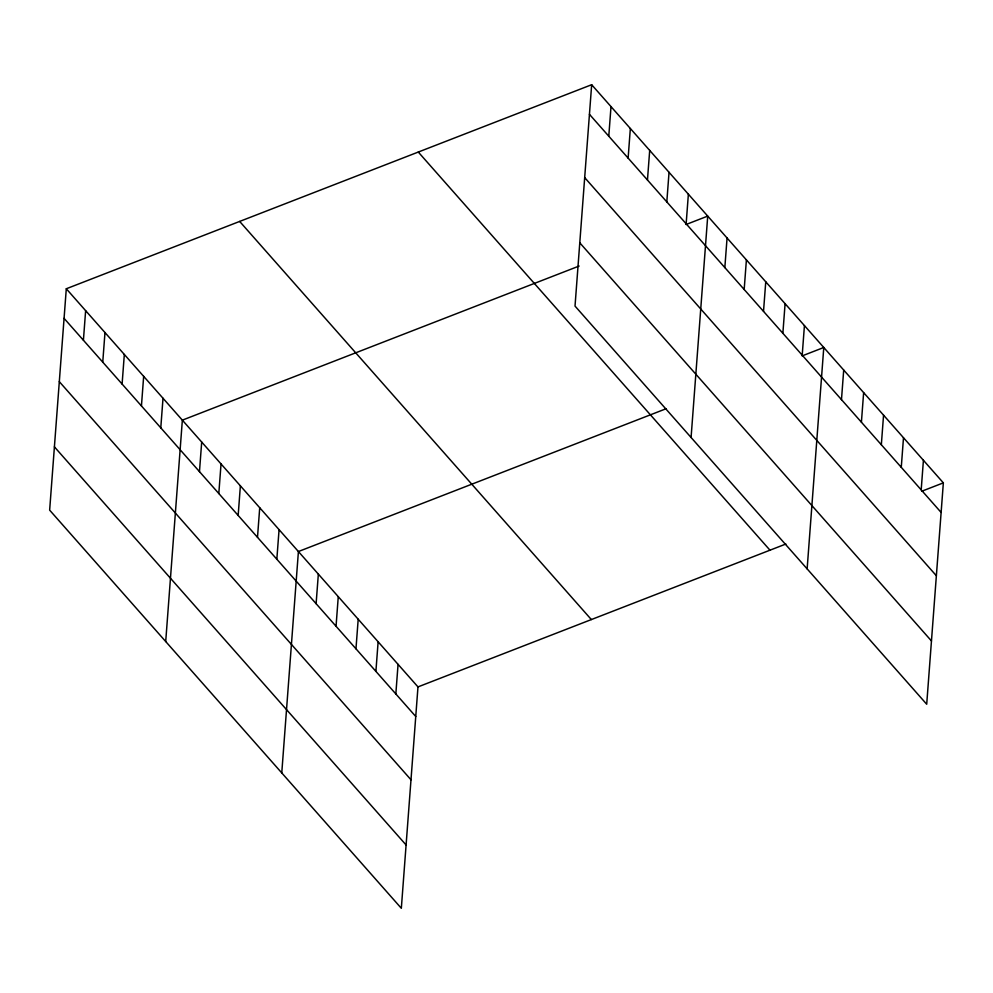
<?xml version="1.0" encoding="UTF-8"?>
<svg xmlns="http://www.w3.org/2000/svg" width="993" height="993" viewBox="0 0 993 993"><rect width="100%" height="100%" fill="white"/><g stroke="black" fill="none" stroke-linecap="round" stroke-linejoin="round"><path stroke-width="1.49" d="M66.295 288.764L49.65 510.141L401.333 908.285L417.979 686.908L66.295 288.764L591.667 84.715L943.35 482.859L926.705 704.236L575.021 306.092L591.667 84.715M83.412 340.251L85.634 310.66M102.751 362.16L104.985 332.556M122.102 384.055L124.324 354.464M141.44 405.951L143.662 376.359M160.779 427.846L163.013 398.255M165.707 641.528L182.352 420.151L579.13 266.037M199.469 471.65L201.691 442.046M218.808 493.546L221.042 463.954M238.159 515.441L240.38 485.85M257.497 537.337L259.719 507.746M276.836 559.233L279.07 529.641M281.764 772.914L298.409 551.537L666.303 408.657M316.109 603.694L318.343 574.103M336.044 626.26L338.265 596.669M355.966 648.814L358.2 619.222M375.9 671.38L378.122 641.788M395.835 693.946L398.056 664.354M608.783 136.202L611.005 106.611M628.122 158.098L630.344 128.507M647.461 179.994L649.695 150.402M666.812 201.902L669.034 172.298M686.151 223.797L688.372 194.206M691.078 437.479L707.724 216.102L686.051 224.517M724.84 267.589L727.062 237.997M744.179 289.484L746.401 259.893M763.518 311.38L765.752 281.789M782.869 333.288L785.091 303.697M802.207 355.184L804.429 325.592M807.135 568.865L823.78 347.488L802.108 355.904M841.481 399.645L843.702 370.054M861.415 422.199L863.637 392.607M881.337 444.765L883.559 415.173M901.272 467.331L903.493 437.727M921.194 489.884L923.416 460.293M417.979 686.908L785.873 544.015M921.678 491.274L943.35 482.859M589.432 114.307L941.128 512.45M584.678 177.598L936.362 575.741M579.775 242.801L931.459 640.944M418.289 152.053L769.985 550.196M239.661 221.427L591.356 619.57M64.073 318.356L415.757 716.499M59.307 381.647L411.003 779.79M54.404 446.85L406.1 844.993"/></g></svg>
